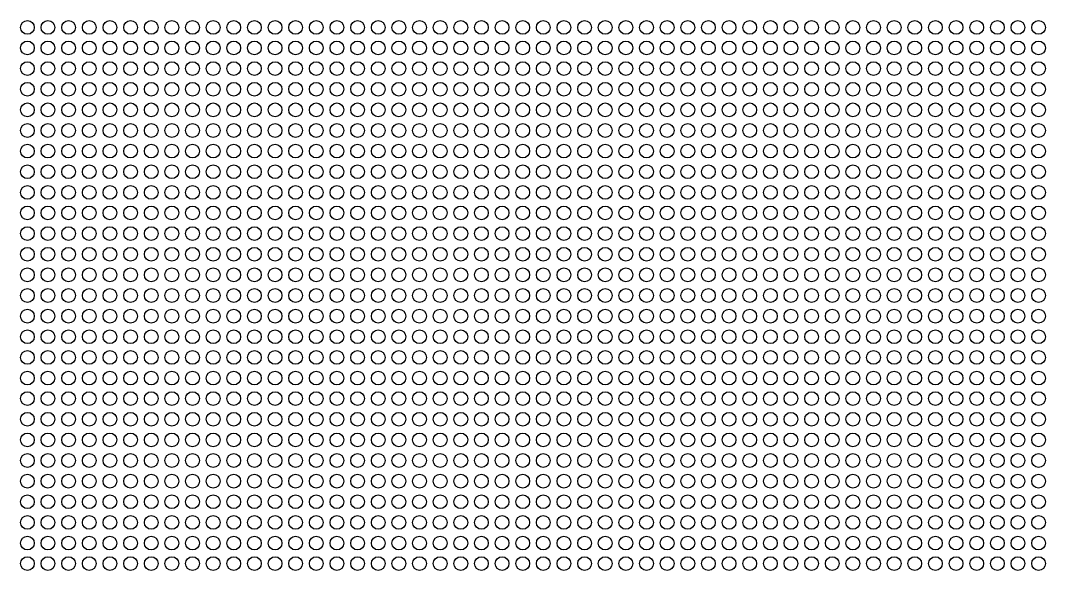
# Model space of a CAD drawing. Header units: inches. Extents: x -55 to 1004, y 12 to 2250.
# Drawn here: x -35.3 to 110.1, y 1244.7 to 1322.8 of the extents above; entities that cross this region are included whole.
import ezdxf

# ---------------------------------------------------------------- set-up
doc = ezdxf.new("R2010")
doc.units = ezdxf.units.IN
doc.header["$MEASUREMENT"] = 0

msp = doc.modelspace()

# ---------------------------------------------------------------- linework, layer by layer
for centre in [(-34.31, 1321.8), (-31.39, 1321.8), (-28.46, 1321.8), (-25.53, 1321.8), (-22.61, 1321.8), (-19.68, 1321.8), (-16.75, 1321.8), (-13.83, 1321.8), (-10.9, 1321.8), (-7.97, 1321.8), (-5.05, 1321.8), (-2.12, 1321.8), (0.81, 1321.8), (3.73, 1321.8), (6.66, 1321.8), (9.59, 1321.8), (12.51, 1321.8), (15.44, 1321.8), (18.37, 1321.8), (21.29, 1321.8), (24.22, 1321.8), (27.15, 1321.8), (30.07, 1321.8), (33, 1321.8), (35.93, 1321.8), (38.85, 1321.8), (41.78, 1321.8), (44.71, 1321.8), (47.63, 1321.8), (50.56, 1321.8), (53.49, 1321.8), (56.41, 1321.8), (59.34, 1321.8), (62.27, 1321.8), (65.19, 1321.8), (68.12, 1321.8), (71.05, 1321.8), (73.97, 1321.8), (76.9, 1321.8), (79.83, 1321.8), (82.75, 1321.8), (85.68, 1321.8), (88.61, 1321.8), (91.53, 1321.8), (94.46, 1321.8), (97.39, 1321.8), (100.31, 1321.8), (103.24, 1321.8), (106.16, 1321.8), (109.09, 1321.8), (-34.31, 1318.87), (-31.39, 1318.87), (-28.46, 1318.87), (-25.53, 1318.87), (-22.61, 1318.87), (-19.68, 1318.87), (-16.75, 1318.87), (-13.83, 1318.87), (-10.9, 1318.87), (-7.97, 1318.87), (-5.05, 1318.87), (-2.12, 1318.87), (0.81, 1318.87), (3.73, 1318.87), (6.66, 1318.87), (9.59, 1318.87), (12.51, 1318.87), (15.44, 1318.87), (18.37, 1318.87), (21.29, 1318.87), (24.22, 1318.87), (27.15, 1318.87), (30.07, 1318.87), (33, 1318.87), (35.93, 1318.87), (38.85, 1318.87), (41.78, 1318.87), (44.71, 1318.87), (47.63, 1318.87), (50.56, 1318.87), (53.49, 1318.87), (56.41, 1318.87), (59.34, 1318.87), (62.27, 1318.87), (65.19, 1318.87), (68.12, 1318.87), (71.05, 1318.87), (73.97, 1318.87), (76.9, 1318.87), (79.83, 1318.87), (82.75, 1318.87), (85.68, 1318.87), (88.61, 1318.87), (91.53, 1318.87), (94.46, 1318.87), (97.39, 1318.87), (100.31, 1318.87), (103.24, 1318.87), (106.16, 1318.87), (109.09, 1318.87), (-34.31, 1315.94), (-31.39, 1315.94), (-28.46, 1315.94), (-25.53, 1315.94), (-22.61, 1315.94), (-19.68, 1315.94), (-16.75, 1315.94), (-13.83, 1315.94), (-10.9, 1315.94), (-7.97, 1315.94), (-5.05, 1315.94), (-2.12, 1315.94), (0.81, 1315.94), (3.73, 1315.94), (6.66, 1315.94), (9.59, 1315.94), (12.51, 1315.94), (15.44, 1315.94), (18.37, 1315.94), (21.29, 1315.94), (24.22, 1315.94), (27.15, 1315.94), (30.07, 1315.94), (33, 1315.94), (35.93, 1315.94), (38.85, 1315.94), (41.78, 1315.94), (44.71, 1315.94), (47.63, 1315.94), (50.56, 1315.94), (53.49, 1315.94), (56.41, 1315.94), (59.34, 1315.94), (62.27, 1315.94), (65.19, 1315.94), (68.12, 1315.94), (71.05, 1315.94), (73.97, 1315.94), (76.9, 1315.94), (79.83, 1315.94), (82.75, 1315.94), (85.68, 1315.94), (88.61, 1315.94), (91.53, 1315.94), (94.46, 1315.94), (97.39, 1315.94), (100.31, 1315.94), (103.24, 1315.94), (106.16, 1315.94), (109.09, 1315.94), (-34.31, 1313.02), (-31.39, 1313.02), (-28.46, 1313.02), (-25.53, 1313.02), (-22.61, 1313.02), (-19.68, 1313.02), (-16.75, 1313.02), (-13.83, 1313.02), (-10.9, 1313.02), (-7.97, 1313.02), (-5.05, 1313.02), (-2.12, 1313.02), (0.81, 1313.02), (3.73, 1313.02), (6.66, 1313.02), (9.59, 1313.02), (12.51, 1313.02), (15.44, 1313.02), (18.37, 1313.02), (21.29, 1313.02), (24.22, 1313.02), (27.15, 1313.02), (30.07, 1313.02), (33, 1313.02), (35.93, 1313.02), (38.85, 1313.02), (41.78, 1313.02), (44.71, 1313.02), (47.63, 1313.02), (50.56, 1313.02), (53.49, 1313.02), (56.41, 1313.02), (59.34, 1313.02), (62.27, 1313.02), (65.19, 1313.02), (68.12, 1313.02), (71.05, 1313.02), (73.97, 1313.02), (76.9, 1313.02), (79.83, 1313.02), (82.75, 1313.02), (85.68, 1313.02), (88.61, 1313.02), (91.53, 1313.02), (94.46, 1313.02), (97.39, 1313.02), (100.31, 1313.02), (103.24, 1313.02), (106.16, 1313.02), (109.09, 1313.02), (-34.31, 1310.09), (-31.39, 1310.09), (-28.46, 1310.09), (-25.53, 1310.09), (-22.61, 1310.09), (-19.68, 1310.09), (-16.75, 1310.09), (-13.83, 1310.09), (-10.9, 1310.09), (-7.97, 1310.09), (-5.05, 1310.09), (-2.12, 1310.09), (0.81, 1310.09), (3.73, 1310.09), (6.66, 1310.09), (9.59, 1310.09), (12.51, 1310.09), (15.44, 1310.09), (18.37, 1310.09), (21.29, 1310.09), (24.22, 1310.09), (27.15, 1310.09), (30.07, 1310.09), (33, 1310.09), (35.93, 1310.09), (38.85, 1310.09), (41.78, 1310.09), (44.71, 1310.09), (47.63, 1310.09), (50.56, 1310.09), (53.49, 1310.09), (56.41, 1310.09), (59.34, 1310.09), (62.27, 1310.09), (65.19, 1310.09), (68.12, 1310.09), (71.05, 1310.09), (73.97, 1310.09), (76.9, 1310.09), (79.83, 1310.09), (82.75, 1310.09), (85.68, 1310.09), (88.61, 1310.09), (91.53, 1310.09), (94.46, 1310.09), (97.39, 1310.09), (100.31, 1310.09), (103.24, 1310.09), (106.16, 1310.09), (109.09, 1310.09), (-34.31, 1307.16), (-31.39, 1307.16), (-28.46, 1307.16), (-25.53, 1307.16), (-22.61, 1307.16), (-19.68, 1307.16), (-16.75, 1307.16), (-13.83, 1307.16), (-10.9, 1307.16), (-7.97, 1307.16), (-5.05, 1307.16), (-2.12, 1307.16), (0.81, 1307.16), (3.73, 1307.16), (6.66, 1307.16), (9.59, 1307.16), (12.51, 1307.16), (15.44, 1307.16), (18.37, 1307.16), (21.29, 1307.16), (24.22, 1307.16), (27.15, 1307.16), (30.07, 1307.16), (33, 1307.16), (35.93, 1307.16), (38.85, 1307.16), (41.78, 1307.16), (44.71, 1307.16), (47.63, 1307.16), (50.56, 1307.16), (53.49, 1307.16), (56.41, 1307.16), (59.34, 1307.16), (62.27, 1307.16), (65.19, 1307.16), (68.12, 1307.16), (71.05, 1307.16), (73.97, 1307.16), (76.9, 1307.16), (79.83, 1307.16), (82.75, 1307.16), (85.68, 1307.16), (88.61, 1307.16), (91.53, 1307.16), (94.46, 1307.16), (97.39, 1307.16), (100.31, 1307.16), (103.24, 1307.16), (106.16, 1307.16), (109.09, 1307.16), (-34.31, 1304.24), (-31.39, 1304.24), (-28.46, 1304.24), (-25.53, 1304.24), (-22.61, 1304.24), (-19.68, 1304.24), (-16.75, 1304.24), (-13.83, 1304.24), (-10.9, 1304.24), (-7.97, 1304.24), (-5.05, 1304.24), (-2.12, 1304.24), (0.81, 1304.24), (3.73, 1304.24), (6.66, 1304.24), (9.59, 1304.24), (12.51, 1304.24), (15.44, 1304.24), (18.37, 1304.24), (21.29, 1304.24), (24.22, 1304.24), (27.15, 1304.24), (30.07, 1304.24), (33, 1304.24), (35.93, 1304.24), (38.85, 1304.24), (41.78, 1304.24), (44.71, 1304.24), (47.63, 1304.24), (50.56, 1304.24), (53.49, 1304.24), (56.41, 1304.24), (59.34, 1304.24), (62.27, 1304.24), (65.19, 1304.24), (68.12, 1304.24), (71.05, 1304.24), (73.97, 1304.24), (76.9, 1304.24), (79.83, 1304.24), (82.75, 1304.24), (85.68, 1304.24), (88.61, 1304.24), (91.53, 1304.24), (94.46, 1304.24), (97.39, 1304.24), (100.31, 1304.24), (103.24, 1304.24), (106.16, 1304.24), (109.09, 1304.24), (-34.31, 1301.31), (-31.39, 1301.31), (-28.46, 1301.31), (-25.53, 1301.31), (-22.61, 1301.31), (-19.68, 1301.31), (-16.75, 1301.31), (-13.83, 1301.31), (-10.9, 1301.31), (-7.97, 1301.31), (-5.05, 1301.31), (-2.12, 1301.31), (0.81, 1301.31), (3.73, 1301.31), (6.66, 1301.31), (9.59, 1301.31), (12.51, 1301.31), (15.44, 1301.31), (18.37, 1301.31), (21.29, 1301.31), (24.22, 1301.31), (27.15, 1301.31), (30.07, 1301.31), (33, 1301.31), (35.93, 1301.31), (38.85, 1301.31), (41.78, 1301.31), (44.71, 1301.31), (47.63, 1301.31), (50.56, 1301.31), (53.49, 1301.31), (56.41, 1301.31), (59.34, 1301.31), (62.27, 1301.31), (65.19, 1301.31), (68.12, 1301.31), (71.05, 1301.31), (73.97, 1301.31), (76.9, 1301.31), (79.83, 1301.31), (82.75, 1301.31), (85.68, 1301.31), (88.61, 1301.31), (91.53, 1301.31), (94.46, 1301.31), (97.39, 1301.31), (100.31, 1301.31), (103.24, 1301.31), (106.16, 1301.31), (109.09, 1301.31), (-34.31, 1298.38), (-31.39, 1298.38), (-28.46, 1298.38), (-25.53, 1298.38), (-22.61, 1298.38), (-19.68, 1298.38), (-16.75, 1298.38), (-13.83, 1298.38), (-10.9, 1298.38), (-7.97, 1298.38), (-5.05, 1298.38), (-2.12, 1298.38), (0.81, 1298.38), (3.73, 1298.38), (6.66, 1298.38), (9.59, 1298.38), (12.51, 1298.38), (15.44, 1298.38), (18.37, 1298.38), (21.29, 1298.38), (24.22, 1298.38), (27.15, 1298.38), (30.07, 1298.38), (33, 1298.38), (35.93, 1298.38), (38.85, 1298.38), (41.78, 1298.38), (44.71, 1298.38), (47.63, 1298.38), (50.56, 1298.38), (53.49, 1298.38), (56.41, 1298.38), (59.34, 1298.38), (62.27, 1298.38), (65.19, 1298.38), (68.12, 1298.38), (71.05, 1298.38), (73.97, 1298.38), (76.9, 1298.38), (79.83, 1298.38), (82.75, 1298.38), (85.68, 1298.38), (88.61, 1298.38), (91.53, 1298.38), (94.46, 1298.38), (97.39, 1298.38), (100.31, 1298.38), (103.24, 1298.38), (106.16, 1298.38), (109.09, 1298.38), (-34.31, 1295.46), (-31.39, 1295.46), (-28.46, 1295.46), (-25.53, 1295.46), (-22.61, 1295.46), (-19.68, 1295.46), (-16.75, 1295.46), (-13.83, 1295.46), (-10.9, 1295.46), (-7.97, 1295.46), (-5.05, 1295.46), (-2.12, 1295.46), (0.81, 1295.46), (3.73, 1295.46), (6.66, 1295.46), (9.59, 1295.46), (12.51, 1295.46), (15.44, 1295.46), (18.37, 1295.46), (21.29, 1295.46), (24.22, 1295.46), (27.15, 1295.46), (30.07, 1295.46), (33, 1295.46), (35.93, 1295.46), (38.85, 1295.46), (41.78, 1295.46), (44.71, 1295.46), (47.63, 1295.46), (50.56, 1295.46), (53.49, 1295.46), (56.41, 1295.46), (59.34, 1295.46), (62.27, 1295.46), (65.19, 1295.46), (68.12, 1295.46), (71.05, 1295.46), (73.97, 1295.46), (76.9, 1295.46), (79.83, 1295.46), (82.75, 1295.46), (85.68, 1295.46), (88.61, 1295.46), (91.53, 1295.46), (94.46, 1295.46), (97.39, 1295.46), (100.31, 1295.46), (103.24, 1295.46), (106.16, 1295.46), (109.09, 1295.46), (-34.31, 1292.53), (-31.39, 1292.53), (-28.46, 1292.53), (-25.53, 1292.53), (-22.61, 1292.53), (-19.68, 1292.53), (-16.75, 1292.53), (-13.83, 1292.53), (-10.9, 1292.53), (-7.97, 1292.53), (-5.05, 1292.53), (-2.12, 1292.53), (0.81, 1292.53), (3.73, 1292.53), (6.66, 1292.53), (9.59, 1292.53), (12.51, 1292.53), (15.44, 1292.53), (18.37, 1292.53), (21.29, 1292.53), (24.22, 1292.53), (27.15, 1292.53), (30.07, 1292.53), (33, 1292.53), (35.93, 1292.53), (38.85, 1292.53), (41.78, 1292.53), (44.71, 1292.53), (47.63, 1292.53), (50.56, 1292.53), (53.49, 1292.53), (56.41, 1292.53), (59.34, 1292.53), (62.27, 1292.53), (65.19, 1292.53), (68.12, 1292.53), (71.05, 1292.53), (73.97, 1292.53), (76.9, 1292.53), (79.83, 1292.53), (82.75, 1292.53), (85.68, 1292.53), (88.61, 1292.53), (91.53, 1292.53), (94.46, 1292.53), (97.39, 1292.53), (100.31, 1292.53), (103.24, 1292.53), (106.16, 1292.53), (109.09, 1292.53), (-34.31, 1289.6), (-31.39, 1289.6), (-28.46, 1289.6), (-25.53, 1289.6), (-22.61, 1289.6), (-19.68, 1289.6), (-16.75, 1289.6), (-13.83, 1289.6), (-10.9, 1289.6), (-7.97, 1289.6), (-5.05, 1289.6), (-2.12, 1289.6), (0.81, 1289.6), (3.73, 1289.6), (6.66, 1289.6), (9.59, 1289.6), (12.51, 1289.6), (15.44, 1289.6), (18.37, 1289.6), (21.29, 1289.6), (24.22, 1289.6), (27.15, 1289.6), (30.07, 1289.6), (33, 1289.6), (35.93, 1289.6), (38.85, 1289.6), (41.78, 1289.6), (44.71, 1289.6), (47.63, 1289.6), (50.56, 1289.6), (53.49, 1289.6), (56.41, 1289.6), (59.34, 1289.6), (62.27, 1289.6), (65.19, 1289.6), (68.12, 1289.6), (71.05, 1289.6), (73.97, 1289.6), (76.9, 1289.6), (79.83, 1289.6), (82.75, 1289.6), (85.68, 1289.6), (88.61, 1289.6), (91.53, 1289.6), (94.46, 1289.6), (97.39, 1289.6), (100.31, 1289.6), (103.24, 1289.6), (106.16, 1289.6), (109.09, 1289.6), (-34.31, 1286.68), (-31.39, 1286.68), (-28.46, 1286.68), (-25.53, 1286.68), (-22.61, 1286.68), (-19.68, 1286.68), (-16.75, 1286.68), (-13.83, 1286.68), (-10.9, 1286.68), (-7.97, 1286.68), (-5.05, 1286.68), (-2.12, 1286.68), (0.81, 1286.68), (3.73, 1286.68), (6.66, 1286.68), (9.59, 1286.68), (12.51, 1286.68), (15.44, 1286.68), (18.37, 1286.68), (21.29, 1286.68), (24.22, 1286.68), (27.15, 1286.68), (30.07, 1286.68), (33, 1286.68), (35.93, 1286.68), (38.85, 1286.68), (41.78, 1286.68), (44.71, 1286.68), (47.63, 1286.68), (50.56, 1286.68), (53.49, 1286.68), (56.41, 1286.68), (59.34, 1286.68), (62.27, 1286.68), (65.19, 1286.68), (68.12, 1286.68), (71.05, 1286.68), (73.97, 1286.68), (76.9, 1286.68), (79.83, 1286.68), (82.75, 1286.68), (85.68, 1286.68), (88.61, 1286.68), (91.53, 1286.68), (94.46, 1286.68), (97.39, 1286.68), (100.31, 1286.68), (103.24, 1286.68), (106.16, 1286.68), (109.09, 1286.68), (-34.31, 1283.75), (-31.39, 1283.75), (-28.46, 1283.75), (-25.53, 1283.75), (-22.61, 1283.75), (-19.68, 1283.75), (-16.75, 1283.75), (-13.83, 1283.75), (-10.9, 1283.75), (-7.97, 1283.75), (-5.05, 1283.75), (-2.12, 1283.75), (0.81, 1283.75), (3.73, 1283.75), (6.66, 1283.75), (9.59, 1283.75), (12.51, 1283.75), (15.44, 1283.75), (18.37, 1283.75), (21.29, 1283.75), (24.22, 1283.75), (27.15, 1283.75), (30.07, 1283.75), (33, 1283.75), (35.93, 1283.75), (38.85, 1283.75), (41.78, 1283.75), (44.71, 1283.75), (47.63, 1283.75), (50.56, 1283.75), (53.49, 1283.75), (56.41, 1283.75), (59.34, 1283.75), (62.27, 1283.75), (65.19, 1283.75), (68.12, 1283.75), (71.05, 1283.75), (73.97, 1283.75), (76.9, 1283.75), (79.83, 1283.75), (82.75, 1283.75), (85.68, 1283.75), (88.61, 1283.75), (91.53, 1283.75), (94.46, 1283.75), (97.39, 1283.75), (100.31, 1283.75), (103.24, 1283.75), (106.16, 1283.75), (109.09, 1283.75), (-34.31, 1280.82), (-31.39, 1280.82), (-28.46, 1280.82), (-25.53, 1280.82), (-22.61, 1280.82), (-19.68, 1280.82), (-16.75, 1280.82), (-13.83, 1280.82), (-10.9, 1280.82), (-7.97, 1280.82), (-5.05, 1280.82), (-2.12, 1280.82), (0.81, 1280.82), (3.73, 1280.82), (6.66, 1280.82), (9.59, 1280.82), (12.51, 1280.82), (15.44, 1280.82), (18.37, 1280.82), (21.29, 1280.82), (24.22, 1280.82), (27.15, 1280.82), (30.07, 1280.82), (33, 1280.82), (35.93, 1280.82), (38.85, 1280.82), (41.78, 1280.82), (44.71, 1280.82), (47.63, 1280.82), (50.56, 1280.82), (53.49, 1280.82), (56.41, 1280.82), (59.34, 1280.82), (62.27, 1280.82), (65.19, 1280.82), (68.12, 1280.82), (71.05, 1280.82), (73.97, 1280.82), (76.9, 1280.82), (79.83, 1280.82), (82.75, 1280.82), (85.68, 1280.82), (88.61, 1280.82), (91.53, 1280.82), (94.46, 1280.82), (97.39, 1280.82), (100.31, 1280.82), (103.24, 1280.82), (106.16, 1280.82), (109.09, 1280.82), (-34.31, 1277.9), (-31.39, 1277.9), (-28.46, 1277.9), (-25.53, 1277.9), (-22.61, 1277.9), (-19.68, 1277.9), (-16.75, 1277.9), (-13.83, 1277.9), (-10.9, 1277.9), (-7.97, 1277.9), (-5.05, 1277.9), (-2.12, 1277.9), (0.81, 1277.9), (3.73, 1277.9), (6.66, 1277.9), (9.59, 1277.9), (12.51, 1277.9), (15.44, 1277.9), (18.37, 1277.9), (21.29, 1277.9), (24.22, 1277.9), (27.15, 1277.9), (30.07, 1277.9), (33, 1277.9), (35.93, 1277.9), (38.85, 1277.9), (41.78, 1277.9), (44.71, 1277.9), (47.63, 1277.9), (50.56, 1277.9), (53.49, 1277.9), (56.41, 1277.9), (59.34, 1277.9), (62.27, 1277.9), (65.19, 1277.9), (68.12, 1277.9), (71.05, 1277.9), (73.97, 1277.9), (76.9, 1277.9), (79.83, 1277.9), (82.75, 1277.9), (85.68, 1277.9), (88.61, 1277.9), (91.53, 1277.9), (94.46, 1277.9), (97.39, 1277.9), (100.31, 1277.9), (103.24, 1277.9), (106.16, 1277.9), (109.09, 1277.9), (-34.31, 1274.97), (-31.39, 1274.97), (-28.46, 1274.97), (-25.53, 1274.97), (-22.61, 1274.97), (-19.68, 1274.97), (-16.75, 1274.97), (-13.83, 1274.97), (-10.9, 1274.97), (-7.97, 1274.97), (-5.05, 1274.97), (-2.12, 1274.97), (0.81, 1274.97), (3.73, 1274.97), (6.66, 1274.97), (9.59, 1274.97), (12.51, 1274.97), (15.44, 1274.97), (18.37, 1274.97), (21.29, 1274.97), (24.22, 1274.97), (27.15, 1274.97), (30.07, 1274.97), (33, 1274.97), (35.93, 1274.97), (38.85, 1274.97), (41.78, 1274.97), (44.71, 1274.97), (47.63, 1274.97), (50.56, 1274.97), (53.49, 1274.97), (56.41, 1274.97), (59.34, 1274.97), (62.27, 1274.97), (65.19, 1274.97), (68.12, 1274.97), (71.05, 1274.97), (73.97, 1274.97), (76.9, 1274.97), (79.83, 1274.97), (82.75, 1274.97), (85.68, 1274.97), (88.61, 1274.97), (91.53, 1274.97), (94.46, 1274.97), (97.39, 1274.97), (100.31, 1274.97), (103.24, 1274.97), (106.16, 1274.97), (109.09, 1274.97), (-34.31, 1272.04), (-31.39, 1272.04), (-28.46, 1272.04), (-25.53, 1272.04), (-22.61, 1272.04), (-19.68, 1272.04), (-16.75, 1272.04), (-13.83, 1272.04), (-10.9, 1272.04), (-7.97, 1272.04), (-5.05, 1272.04), (-2.12, 1272.04), (0.81, 1272.04), (3.73, 1272.04), (6.66, 1272.04), (9.59, 1272.04), (12.51, 1272.04), (15.44, 1272.04), (18.37, 1272.04), (21.29, 1272.04), (24.22, 1272.04), (27.15, 1272.04), (30.07, 1272.04), (33, 1272.04), (35.93, 1272.04), (38.85, 1272.04), (41.78, 1272.04), (44.71, 1272.04), (47.63, 1272.04), (50.56, 1272.04), (53.49, 1272.04), (56.41, 1272.04), (59.34, 1272.04), (62.27, 1272.04), (65.19, 1272.04), (68.12, 1272.04), (71.05, 1272.04), (73.97, 1272.04), (76.9, 1272.04), (79.83, 1272.04), (82.75, 1272.04), (85.68, 1272.04), (88.61, 1272.04), (91.53, 1272.04), (94.46, 1272.04), (97.39, 1272.04), (100.31, 1272.04), (103.24, 1272.04), (106.16, 1272.04), (109.09, 1272.04), (-34.31, 1269.12), (-31.39, 1269.12), (-28.46, 1269.12), (-25.53, 1269.12), (-22.61, 1269.12), (-19.68, 1269.12), (-16.75, 1269.12), (-13.83, 1269.12), (-10.9, 1269.12), (-7.97, 1269.12), (-5.05, 1269.12), (-2.12, 1269.12), (0.81, 1269.12), (3.73, 1269.12), (6.66, 1269.12), (9.59, 1269.12), (12.51, 1269.12), (15.44, 1269.12), (18.37, 1269.12), (21.29, 1269.12), (24.22, 1269.12), (27.15, 1269.12), (30.07, 1269.12), (33, 1269.12), (35.93, 1269.12), (38.85, 1269.12), (41.78, 1269.12), (44.71, 1269.12), (47.63, 1269.12), (50.56, 1269.12), (53.49, 1269.12), (56.41, 1269.12), (59.34, 1269.12), (62.27, 1269.12), (65.19, 1269.12), (68.12, 1269.12), (71.05, 1269.12), (73.97, 1269.12), (76.9, 1269.12), (79.83, 1269.12), (82.75, 1269.12), (85.68, 1269.12), (88.61, 1269.12), (91.53, 1269.12), (94.46, 1269.12), (97.39, 1269.12), (100.31, 1269.12), (103.24, 1269.12), (106.16, 1269.12), (109.09, 1269.12), (-34.31, 1266.19), (-31.39, 1266.19), (-28.46, 1266.19), (-25.53, 1266.19), (-22.61, 1266.19), (-19.68, 1266.19), (-16.75, 1266.19), (-13.83, 1266.19), (-10.9, 1266.19), (-7.97, 1266.19), (-5.05, 1266.19), (-2.12, 1266.19), (0.81, 1266.19), (3.73, 1266.19), (6.66, 1266.19), (9.59, 1266.19), (12.51, 1266.19), (15.44, 1266.19), (18.37, 1266.19), (21.29, 1266.19), (24.22, 1266.19), (27.15, 1266.19), (30.07, 1266.19), (33, 1266.19), (35.93, 1266.19), (38.85, 1266.19), (41.78, 1266.19), (44.71, 1266.19), (47.63, 1266.19), (50.56, 1266.19), (53.49, 1266.19), (56.41, 1266.19), (59.34, 1266.19), (62.27, 1266.19), (65.19, 1266.19), (68.12, 1266.19), (71.05, 1266.19), (73.97, 1266.19), (76.9, 1266.19), (79.83, 1266.19), (82.75, 1266.19), (85.68, 1266.19), (88.61, 1266.19), (91.53, 1266.19), (94.46, 1266.19), (97.39, 1266.19), (100.31, 1266.19), (103.24, 1266.19), (106.16, 1266.19), (109.09, 1266.19), (-34.31, 1263.26), (-31.39, 1263.26), (-28.46, 1263.26), (-25.53, 1263.26), (-22.61, 1263.26), (-19.68, 1263.26), (-16.75, 1263.26), (-13.83, 1263.26), (-10.9, 1263.26), (-7.97, 1263.26), (-5.05, 1263.26), (-2.12, 1263.26), (0.81, 1263.26), (3.73, 1263.26), (6.66, 1263.26), (9.59, 1263.26), (12.51, 1263.26), (15.44, 1263.26), (18.37, 1263.26), (21.29, 1263.26), (24.22, 1263.26), (27.15, 1263.26), (30.07, 1263.26), (33, 1263.26), (35.93, 1263.26), (38.85, 1263.26), (41.78, 1263.26), (44.71, 1263.26), (47.63, 1263.26), (50.56, 1263.26), (53.49, 1263.26), (56.41, 1263.26), (59.34, 1263.26), (62.27, 1263.26), (65.19, 1263.26), (68.12, 1263.26), (71.05, 1263.26), (73.97, 1263.26), (76.9, 1263.26), (79.83, 1263.26), (82.75, 1263.26), (85.68, 1263.26), (88.61, 1263.26), (91.53, 1263.26), (94.46, 1263.26), (97.39, 1263.26), (100.31, 1263.26), (103.24, 1263.26), (106.16, 1263.26), (109.09, 1263.26), (-34.31, 1260.34), (-31.39, 1260.34), (-28.46, 1260.34), (-25.53, 1260.34), (-22.61, 1260.34), (-19.68, 1260.34), (-16.75, 1260.34), (-13.83, 1260.34), (-10.9, 1260.34), (-7.97, 1260.34), (-5.05, 1260.34), (-2.12, 1260.34), (0.81, 1260.34), (3.73, 1260.34), (6.66, 1260.34), (9.59, 1260.34), (12.51, 1260.34), (15.44, 1260.34), (18.37, 1260.34), (21.29, 1260.34), (24.22, 1260.34), (27.15, 1260.34), (30.07, 1260.34), (33, 1260.34), (35.93, 1260.34), (38.85, 1260.34), (41.78, 1260.34), (44.71, 1260.34), (47.63, 1260.34), (50.56, 1260.34), (53.49, 1260.34), (56.41, 1260.34), (59.34, 1260.34), (62.27, 1260.34), (65.19, 1260.34), (68.12, 1260.34), (71.05, 1260.34), (73.97, 1260.34), (76.9, 1260.34), (79.83, 1260.34), (82.75, 1260.34), (85.68, 1260.34), (88.61, 1260.34), (91.53, 1260.34), (94.46, 1260.34), (97.39, 1260.34), (100.31, 1260.34), (103.24, 1260.34), (106.16, 1260.34), (109.09, 1260.34), (-34.31, 1257.41), (-31.39, 1257.41), (-28.46, 1257.41), (-25.53, 1257.41), (-22.61, 1257.41), (-19.68, 1257.41), (-16.75, 1257.41), (-13.83, 1257.41), (-10.9, 1257.41), (-7.97, 1257.41), (-5.05, 1257.41), (-2.12, 1257.41), (0.81, 1257.41), (3.73, 1257.41), (6.66, 1257.41), (9.59, 1257.41), (12.51, 1257.41), (15.44, 1257.41), (18.37, 1257.41), (21.29, 1257.41), (24.22, 1257.41), (27.15, 1257.41), (30.07, 1257.41), (33, 1257.41), (35.93, 1257.41), (38.85, 1257.41), (41.78, 1257.41), (44.71, 1257.41), (47.63, 1257.41), (50.56, 1257.41), (53.49, 1257.41), (56.41, 1257.41), (59.34, 1257.41), (62.27, 1257.41), (65.19, 1257.41), (68.12, 1257.41), (71.05, 1257.41), (73.97, 1257.41), (76.9, 1257.41), (79.83, 1257.41), (82.75, 1257.41), (85.68, 1257.41), (88.61, 1257.41), (91.53, 1257.41), (94.46, 1257.41), (97.39, 1257.41), (100.31, 1257.41), (103.24, 1257.41), (106.16, 1257.41), (109.09, 1257.41), (-34.31, 1254.49), (-31.39, 1254.49), (-28.46, 1254.49), (-25.53, 1254.49), (-22.61, 1254.49), (-19.68, 1254.49), (-16.75, 1254.49), (-13.83, 1254.49), (-10.9, 1254.49), (-7.97, 1254.49), (-5.05, 1254.49), (-2.12, 1254.49), (0.81, 1254.49), (3.73, 1254.49), (6.66, 1254.49), (9.59, 1254.49), (12.51, 1254.49), (15.44, 1254.49), (18.37, 1254.49), (21.29, 1254.49), (24.22, 1254.49), (27.15, 1254.49), (30.07, 1254.49), (33, 1254.49), (35.93, 1254.49), (38.85, 1254.49), (41.78, 1254.49), (44.71, 1254.49), (47.63, 1254.49), (50.56, 1254.49), (53.49, 1254.49), (56.41, 1254.49), (59.34, 1254.49), (62.27, 1254.49), (65.19, 1254.49), (68.12, 1254.49), (71.05, 1254.49), (73.97, 1254.49), (76.9, 1254.49), (79.83, 1254.49), (82.75, 1254.49), (85.68, 1254.49), (88.61, 1254.49), (91.53, 1254.49), (94.46, 1254.49), (97.39, 1254.49), (100.31, 1254.49), (103.24, 1254.49), (106.16, 1254.49), (109.09, 1254.49), (-34.31, 1251.56), (-31.39, 1251.56), (-28.46, 1251.56), (-25.53, 1251.56), (-22.61, 1251.56), (-19.68, 1251.56), (-16.75, 1251.56), (-13.83, 1251.56), (-10.9, 1251.56), (-7.97, 1251.56), (-5.05, 1251.56), (-2.12, 1251.56), (0.81, 1251.56), (3.73, 1251.56), (6.66, 1251.56), (9.59, 1251.56), (12.51, 1251.56), (15.44, 1251.56), (18.37, 1251.56), (21.29, 1251.56), (24.22, 1251.56), (27.15, 1251.56), (30.07, 1251.56), (33, 1251.56), (35.93, 1251.56), (38.85, 1251.56), (41.78, 1251.56), (44.71, 1251.56), (47.63, 1251.56), (50.56, 1251.56), (53.49, 1251.56), (56.41, 1251.56), (59.34, 1251.56), (62.27, 1251.56), (65.19, 1251.56), (68.12, 1251.56), (71.05, 1251.56), (73.97, 1251.56), (76.9, 1251.56), (79.83, 1251.56), (82.75, 1251.56), (85.68, 1251.56), (88.61, 1251.56), (91.53, 1251.56), (94.46, 1251.56), (97.39, 1251.56), (100.31, 1251.56), (103.24, 1251.56), (106.16, 1251.56), (109.09, 1251.56), (-34.31, 1248.63), (-31.39, 1248.63), (-28.46, 1248.63), (-25.53, 1248.63), (-22.61, 1248.63), (-19.68, 1248.63), (-16.75, 1248.63), (-13.83, 1248.63), (-10.9, 1248.63), (-7.97, 1248.63), (-5.05, 1248.63), (-2.12, 1248.63), (0.81, 1248.63), (3.73, 1248.63), (6.66, 1248.63), (9.59, 1248.63), (12.51, 1248.63), (15.44, 1248.63), (18.37, 1248.63), (21.29, 1248.63), (24.22, 1248.63), (27.15, 1248.63), (30.07, 1248.63), (33, 1248.63), (35.93, 1248.63), (38.85, 1248.63), (41.78, 1248.63), (44.71, 1248.63), (47.63, 1248.63), (50.56, 1248.63), (53.49, 1248.63), (56.41, 1248.63), (59.34, 1248.63), (62.27, 1248.63), (65.19, 1248.63), (68.12, 1248.63), (71.05, 1248.63), (73.97, 1248.63), (76.9, 1248.63), (79.83, 1248.63), (82.75, 1248.63), (85.68, 1248.63), (88.61, 1248.63), (91.53, 1248.63), (94.46, 1248.63), (97.39, 1248.63), (100.31, 1248.63), (103.24, 1248.63), (106.16, 1248.63), (109.09, 1248.63), (-34.31, 1245.71), (-31.39, 1245.71), (-28.46, 1245.71), (-25.53, 1245.71), (-22.61, 1245.71), (-19.68, 1245.71), (-16.75, 1245.71), (-13.83, 1245.71), (-10.9, 1245.71), (-7.97, 1245.71), (-5.05, 1245.71), (-2.12, 1245.71), (0.81, 1245.71), (3.73, 1245.71), (6.66, 1245.71), (9.59, 1245.71), (12.51, 1245.71), (15.44, 1245.71), (18.37, 1245.71), (21.29, 1245.71), (24.22, 1245.71), (27.15, 1245.71), (30.07, 1245.71), (33, 1245.71), (35.93, 1245.71), (38.85, 1245.71), (41.78, 1245.71), (44.71, 1245.71), (47.63, 1245.71), (50.56, 1245.71), (53.49, 1245.71), (56.41, 1245.71), (59.34, 1245.71), (62.27, 1245.71), (65.19, 1245.71), (68.12, 1245.71), (71.05, 1245.71), (73.97, 1245.71), (76.9, 1245.71), (79.83, 1245.71), (82.75, 1245.71), (85.68, 1245.71), (88.61, 1245.71), (91.53, 1245.71), (94.46, 1245.71), (97.39, 1245.71), (100.31, 1245.71), (103.24, 1245.71), (106.16, 1245.71), (109.09, 1245.71)]:
    msp.add_circle(centre, 0.976)

doc.saveas('drawing.dxf')
